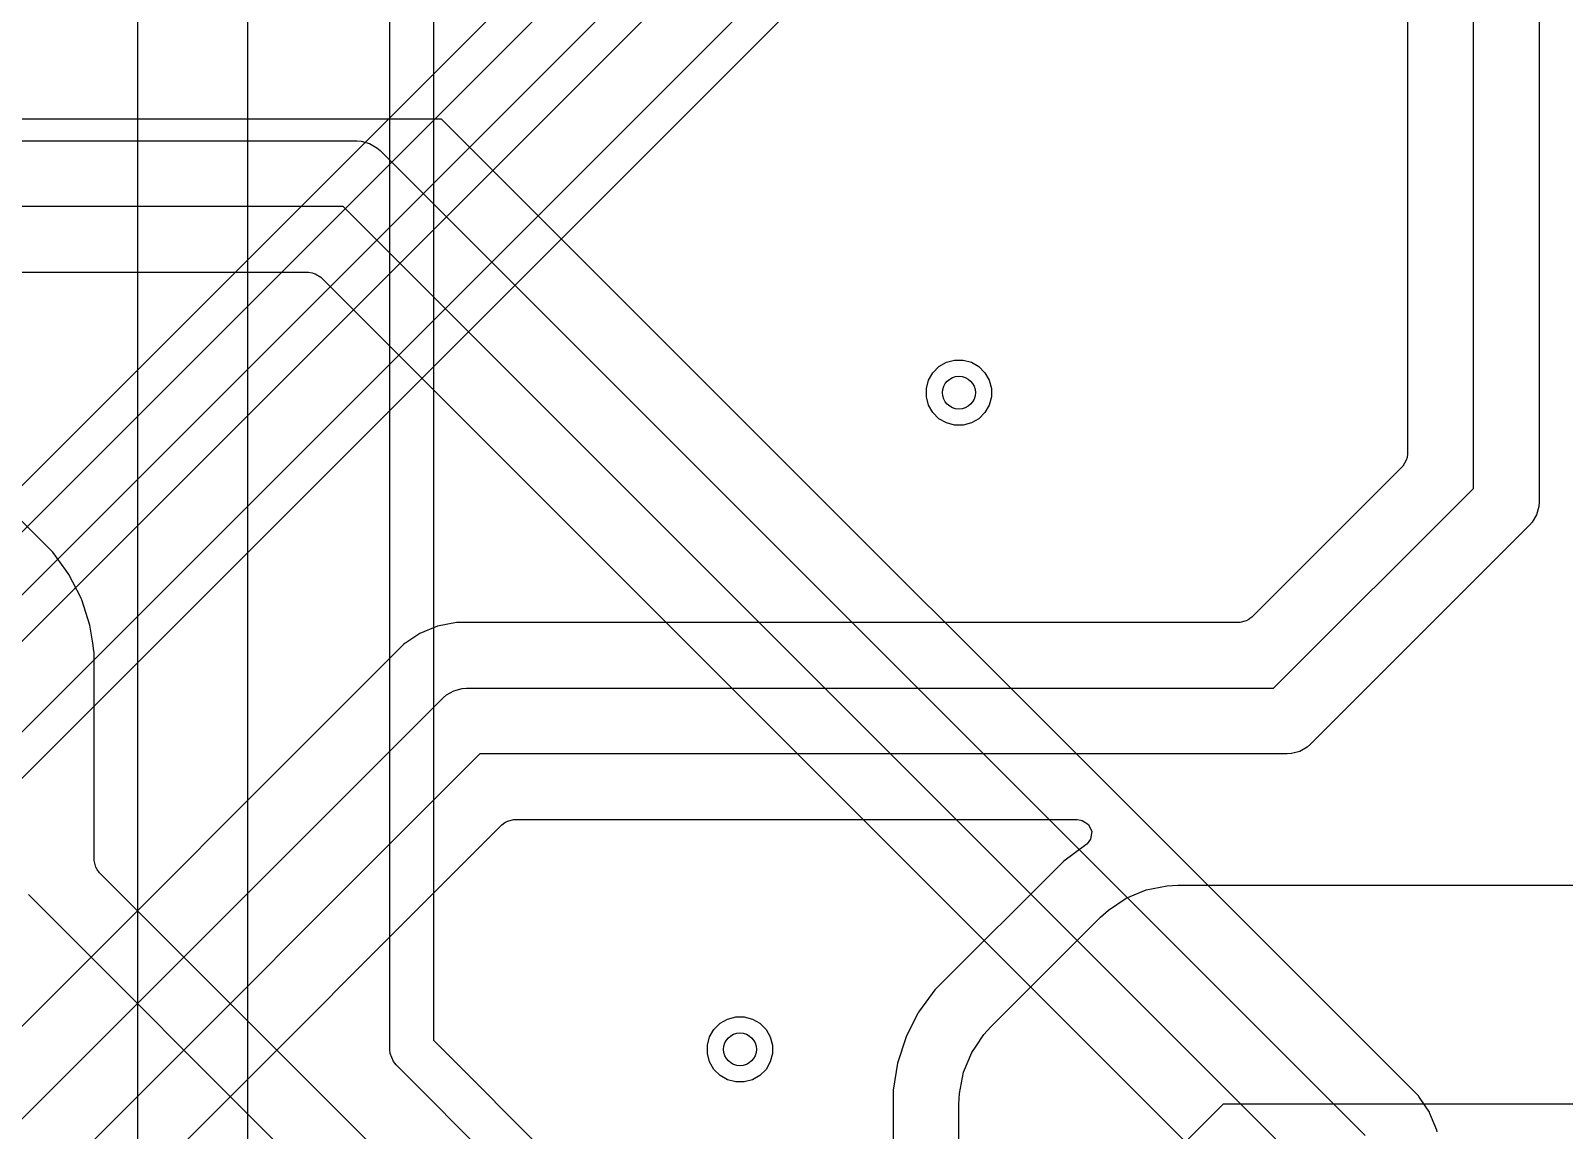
# Model space of a CAD drawing. Header units: inches. Extents: x 1.3 to 5.24, y -7.03 to -1.12.
# Drawn here: x 2.816 to 3.367, y -5.974 to -5.578 of the extents above; entities that cross this region are included whole.
import ezdxf

# ---------------------------------------------------------------- set-up
doc = ezdxf.new("R2010")
doc.units = ezdxf.units.IN
doc.header["$MEASUREMENT"] = 0
for name, color, linetype, true_color in [('B.Cu', 153, 'CONTINUOUS', 0x4d7fc4), ('F.Cu', 13, 'CONTINUOUS', 0xc83434), ('In1.Cu', 91, 'CONTINUOUS', 0x7fc87f), ('In2.Cu', 33, 'CONTINUOUS', 0xce7d2c)]:
    doc.layers.add(name, color=color, linetype=linetype, true_color=true_color)

msp = doc.modelspace()

# ---------------------------------------------------------------- linework, layer by layer
at = {"layer": 'B.Cu', "linetype": 'CONTINUOUS'}
for p, q in [((2.96352, -5.61024), (2.77559, -5.61024)), ((3.31494, -5.96165), (2.96352, -5.61024)), ((2.5502, -5.61811), (2.93307, -5.61811)), ((2.93307, -5.61811), (2.93461, -5.61821)), ((2.93461, -5.61821), (2.93759, -5.61901)), ((2.93759, -5.61901), (2.94026, -5.62055)), ((2.94026, -5.62055), (2.94142, -5.62157)), ((2.94142, -5.62157), (3.29575, -5.9759)), ((2.92818, -5.64173), (2.55509, -5.64173)), ((3.27559, -5.98914), (2.92818, -5.64173)), ((2.73274, -5.66537), (2.91566, -5.66537)), ((2.91566, -5.66537), (2.91704, -5.66557)), ((2.91704, -5.66557), (2.91803, -5.66586)), ((2.91803, -5.66586), (2.92011, -5.6671)), ((2.92011, -5.6671), (3.25002, -5.99701)), ((2.82365, -5.76604), (2.7379, -5.68028)), ((2.82833, -5.77247), (2.82365, -5.76604)), ((2.82365, -5.76604), (2.82365, -5.76604)), ((2.82365, -5.76604), (2.82365, -5.76604)), ((2.82365, -5.76604), (2.82365, -5.76604)), ((2.82365, -5.76604), (2.82365, -5.76604)), ((2.82948, -5.77406), (2.82833, -5.77247)), ((2.83088, -5.7768), (2.82948, -5.77406)), ((2.83386, -5.78264), (2.83088, -5.7768)), ((2.83389, -5.78269), (2.83386, -5.78264)), ((2.8339, -5.78273), (2.83389, -5.78269)), ((2.83399, -5.7829), (2.8339, -5.78273)), ((2.83409, -5.78321), (2.83399, -5.7829)), ((2.83399, -5.7829), (2.83399, -5.7829)), ((2.83399, -5.7829), (2.83399, -5.7829)), ((2.83705, -5.79233), (2.83409, -5.78321)), ((2.83808, -5.7988), (2.83705, -5.79233)), ((2.83705, -5.79233), (2.83705, -5.79233)), ((2.83705, -5.79233), (2.83705, -5.79233)), ((2.8385, -5.80151), (2.83808, -5.7988)), ((2.8386, -5.80213), (2.8385, -5.80151)), ((2.8386, -5.87698), (2.8386, -5.80213)), ((2.8392, -5.87932), (2.8386, -5.87698)), ((2.8397, -5.88023), (2.8392, -5.87932)), ((2.84053, -5.88134), (2.8397, -5.88023)), ((3.19979, -6.2406), (2.84053, -5.88134)), ((2.84053, -5.88134), (2.84053, -5.88134)), ((2.81496, -5.8892), (3.21682, -6.29106)), ((3.31505, -5.96182), (3.31494, -5.96165)), ((3.31494, -5.96165), (3.31494, -5.96165)), ((3.31555, -5.96256), (3.31505, -5.96182)), ((3.31505, -5.96182), (3.31505, -5.96182)), ((3.31505, -5.96182), (3.31505, -5.96182)), ((3.31505, -5.96182), (3.31505, -5.96182)), ((3.31882, -5.96746), (3.31555, -5.96256)), ((3.31904, -5.968), (3.31882, -5.96746)), ((3.31962, -5.9694), (3.31904, -5.968)), ((3.32149, -5.97391), (3.31962, -5.9694)), ((3.31962, -5.9694), (3.31962, -5.9694)), ((3.32163, -5.97459), (3.32149, -5.97391)), ((3.32149, -5.97391), (3.32149, -5.97391))]:
    msp.add_line(p, q, dxfattribs=at)
at = {"layer": 'B.Cu'}
for centre in [(3.14961, -5.70866), (3.07087, -5.94488)]:
    msp.add_circle(centre, 0.00591, dxfattribs=at)
at = {"layer": 'F.Cu', "linetype": 'CONTINUOUS'}
for p, q in [((3.33465, -5.74314), (3.33465, -5.50478)), ((3.311, -5.517), (3.311, -5.73062)), ((3.35827, -5.5284), (3.35827, -5.74803)), ((3.311, -5.73062), (3.31081, -5.732)), ((3.30928, -5.73507), (3.25496, -5.78939)), ((3.31051, -5.73299), (3.30928, -5.73507)), ((3.31081, -5.732), (3.31051, -5.73299)), ((3.26282, -5.81496), (3.33465, -5.74314)), ((3.35827, -5.74803), (3.35817, -5.74957)), ((3.35737, -5.75255), (3.35583, -5.75522)), ((3.35817, -5.74957), (3.35737, -5.75255)), ((3.35481, -5.75638), (3.27607, -5.83512)), ((3.35583, -5.75522), (3.35481, -5.75638)), ((2.96895, -5.79132), (2.9621, -5.79268)), ((3.2506, -5.79132), (2.96895, -5.79132)), ((3.25294, -5.79072), (3.2506, -5.79132)), ((3.25385, -5.79023), (3.25294, -5.79072)), ((3.2539, -5.79018), (3.25385, -5.79023)), ((3.25496, -5.78939), (3.2539, -5.79018)), ((2.95565, -5.79535), (2.95099, -5.79847)), ((2.95571, -5.79533), (2.95565, -5.79535)), ((2.9621, -5.79268), (2.95571, -5.79533)), ((2.95571, -5.79533), (2.95571, -5.79533)), ((2.9621, -5.79268), (2.9621, -5.79268)), ((2.9621, -5.79268), (2.9621, -5.79268)), ((2.9621, -5.79268), (2.9621, -5.79268)), ((2.94984, -5.79923), (2.66441, -6.08467)), ((2.95046, -5.79882), (2.94984, -5.79923)), ((2.94984, -5.79923), (2.94984, -5.79923)), ((2.95048, -5.79881), (2.95046, -5.79882)), ((2.95094, -5.7985), (2.95048, -5.79881)), ((2.95099, -5.79847), (2.95094, -5.7985)), ((2.95099, -5.79847), (2.95099, -5.79847)), ((2.67227, -6.11024), (2.96409, -5.81842)), ((2.96409, -5.81842), (2.96525, -5.8174)), ((2.96525, -5.8174), (2.96792, -5.81586)), ((2.96792, -5.81586), (2.9709, -5.81506)), ((2.9709, -5.81506), (2.97244, -5.81496)), ((2.97244, -5.81496), (3.26282, -5.81496)), ((3.27491, -5.83614), (3.27224, -5.83768)), ((3.27607, -5.83512), (3.27491, -5.83614)), ((2.97733, -5.83858), (2.68552, -6.1304)), ((3.26772, -5.83858), (2.97733, -5.83858)), ((3.26926, -5.83848), (3.26772, -5.83858)), ((3.27224, -5.83768), (3.26926, -5.83848)), ((2.9852, -5.86415), (2.98631, -5.86332)), ((2.98631, -5.86332), (2.98722, -5.86282)), ((2.98722, -5.86282), (2.98956, -5.86222)), ((2.98956, -5.86222), (3.19213, -5.86222)), ((3.19213, -5.86222), (3.1935, -5.86242)), ((3.1935, -5.86242), (3.19393, -5.86255)), ((3.19393, -5.86255), (3.19624, -5.86403)), ((2.74702, -6.10233), (2.9852, -5.86415)), ((3.19697, -5.86931), (3.19569, -5.87101)), ((3.19624, -5.86403), (3.19739, -5.86654)), ((3.19699, -5.86926), (3.19697, -5.86931)), ((3.19739, -5.86654), (3.19699, -5.86926)), ((3.19699, -5.86926), (3.19699, -5.86926)), ((3.19529, -5.87133), (3.1873, -5.87713)), ((3.19557, -5.8711), (3.19529, -5.87133)), ((3.19569, -5.87101), (3.19557, -5.8711)), ((3.1873, -5.87713), (3.14091, -5.92352)), ((3.21692, -5.88752), (3.22449, -5.88602)), ((3.22449, -5.88602), (3.22835, -5.88583)), ((3.22835, -5.88583), (3.40889, -5.88583)), ((3.20337, -5.89476), (3.20979, -5.89048)), ((3.20979, -5.89048), (3.21692, -5.88752)), ((3.20051, -5.89736), (3.20337, -5.89476)), ((3.16114, -5.93673), (3.20051, -5.89736)), ((3.14091, -5.92352), (3.13542, -5.93108)), ((3.14091, -5.92352), (3.14091, -5.92352)), ((3.14091, -5.92352), (3.14091, -5.92352)), ((3.13483, -5.93204), (3.13257, -5.93647)), ((3.13499, -5.93173), (3.13483, -5.93204)), ((3.13483, -5.93204), (3.13483, -5.93204)), ((3.13508, -5.93154), (3.13499, -5.93173)), ((3.13542, -5.93108), (3.13508, -5.93154)), ((3.13508, -5.93154), (3.13508, -5.93154)), ((3.13508, -5.93154), (3.13508, -5.93154)), ((3.13542, -5.93108), (3.13542, -5.93108)), ((3.13058, -5.94038), (3.12752, -5.94981)), ((3.13257, -5.93647), (3.13058, -5.94038)), ((3.13058, -5.94038), (3.13058, -5.94038)), ((3.13058, -5.94038), (3.13058, -5.94038)), ((3.15576, -5.94376), (3.15854, -5.93959)), ((3.15854, -5.93959), (3.16114, -5.93673)), ((3.1513, -5.95314), (3.15426, -5.94601)), ((3.15426, -5.94601), (3.15576, -5.94376)), ((3.12752, -5.94981), (3.12596, -5.95961)), ((3.12752, -5.94981), (3.12752, -5.94981)), ((3.1498, -5.96071), (3.1513, -5.95314)), ((3.12596, -5.95961), (3.12596, -6.32386)), ((3.14961, -5.96457), (3.1498, -5.96071)), ((3.14961, -6.3189), (3.14961, -5.96457)), ((3.24465, -5.96457), (3.22835, -5.98087)), ((3.4252, -5.96457), (3.24465, -5.96457))]:
    msp.add_line(p, q, dxfattribs=at)
at = {"layer": 'F.Cu'}
for centre in [(3.14961, -5.70866), (3.07087, -5.94488)]:
    msp.add_circle(centre, 0.00591, dxfattribs=at)
at = {"layer": 'In1.Cu', "linetype": 'CONTINUOUS'}
for p, q in [((2.94488, -5.94488), (2.94488, -5.5205)), ((2.96063, -5.5205), (2.96063, -5.94162)), ((2.85433, -6.23228), (2.85433, -5.5315)), ((2.8937, -5.5315), (2.8937, -6.22413)), ((3.14242, -5.69929), (3.14509, -5.69775)), ((3.14509, -5.69775), (3.14806, -5.69695)), ((3.14806, -5.69695), (3.15115, -5.69695)), ((3.15115, -5.69695), (3.15413, -5.69775)), ((3.15413, -5.69775), (3.1568, -5.69929)), ((3.13869, -5.70414), (3.14024, -5.70147)), ((3.14024, -5.70147), (3.14242, -5.69929)), ((3.1568, -5.69929), (3.15898, -5.70147)), ((3.15898, -5.70147), (3.16052, -5.70414)), ((3.1379, -5.70712), (3.13869, -5.70414)), ((3.1379, -5.7102), (3.1379, -5.70712)), ((3.16052, -5.70414), (3.16132, -5.70712)), ((3.16132, -5.70712), (3.16132, -5.7102)), ((3.13869, -5.71318), (3.1379, -5.7102)), ((3.14024, -5.71585), (3.13869, -5.71318)), ((3.16052, -5.71318), (3.15898, -5.71585)), ((3.16132, -5.7102), (3.16052, -5.71318)), ((3.14242, -5.71803), (3.14024, -5.71585)), ((3.14509, -5.71957), (3.14242, -5.71803)), ((3.14806, -5.72037), (3.14509, -5.71957)), ((3.15115, -5.72037), (3.14806, -5.72037)), ((3.15413, -5.71957), (3.15115, -5.72037)), ((3.1568, -5.71803), (3.15413, -5.71957)), ((3.15898, -5.71585), (3.1568, -5.71803)), ((3.0615, -5.93769), (3.06368, -5.93551)), ((3.06368, -5.93551), (3.06635, -5.93397)), ((3.06635, -5.93397), (3.06932, -5.93317)), ((3.06932, -5.93317), (3.07241, -5.93317)), ((3.07241, -5.93317), (3.07539, -5.93397)), ((3.07539, -5.93397), (3.07806, -5.93551)), ((3.07806, -5.93551), (3.08024, -5.93769)), ((3.05916, -5.94334), (3.05995, -5.94036)), ((3.05995, -5.94036), (3.0615, -5.93769)), ((3.08024, -5.93769), (3.08178, -5.94036)), ((3.08178, -5.94036), (3.08258, -5.94334)), ((2.94503, -5.94642), (2.94488, -5.94488)), ((2.94621, -5.94926), (2.94503, -5.94642)), ((2.96063, -5.94162), (3.48368, -6.46467)), ((3.05916, -5.94642), (3.05916, -5.94334)), ((3.05995, -5.9494), (3.05916, -5.94642)), ((3.08258, -5.94642), (3.08178, -5.9494)), ((3.08258, -5.94334), (3.08258, -5.94642)), ((2.94719, -5.95045), (2.94621, -5.94926)), ((3.47254, -6.4758), (2.94719, -5.95045)), ((3.0615, -5.95207), (3.05995, -5.9494)), ((3.06368, -5.95425), (3.0615, -5.95207)), ((3.08024, -5.95207), (3.07806, -5.95425)), ((3.08178, -5.9494), (3.08024, -5.95207)), ((3.06635, -5.95579), (3.06368, -5.95425)), ((3.06932, -5.95659), (3.06635, -5.95579)), ((3.07241, -5.95659), (3.06932, -5.95659)), ((3.07539, -5.95579), (3.07241, -5.95659)), ((3.07806, -5.95425), (3.07539, -5.95579))]:
    msp.add_line(p, q, dxfattribs=at)
at = {"layer": 'In1.Cu'}
for centre in [(3.14961, -5.70866), (3.07087, -5.94488)]:
    msp.add_circle(centre, 0.00591, dxfattribs=at)
at = {"layer": 'In2.Cu', "linetype": 'CONTINUOUS'}
for p, q in [((2.73204, -5.8226), (3.85236, -4.70228)), ((3.86244, -4.7089), (2.74213, -5.82922)), ((2.75173, -5.84228), (3.87126, -4.72275)), ((3.88134, -4.72937), (2.76181, -5.8489)), ((2.77141, -5.87181), (3.89173, -4.75149)), ((3.90181, -4.75811), (2.7815, -5.87843)), ((3.14242, -5.69929), (3.14509, -5.69775)), ((3.14509, -5.69775), (3.14806, -5.69695)), ((3.14806, -5.69695), (3.15115, -5.69695)), ((3.15115, -5.69695), (3.15413, -5.69775)), ((3.15413, -5.69775), (3.1568, -5.69929)), ((3.13869, -5.70414), (3.14024, -5.70147)), ((3.14024, -5.70147), (3.14242, -5.69929)), ((3.1568, -5.69929), (3.15898, -5.70147)), ((3.15898, -5.70147), (3.16052, -5.70414)), ((3.1379, -5.70712), (3.13869, -5.70414)), ((3.1379, -5.7102), (3.1379, -5.70712)), ((3.16052, -5.70414), (3.16132, -5.70712)), ((3.16132, -5.70712), (3.16132, -5.7102)), ((3.13869, -5.71318), (3.1379, -5.7102)), ((3.14024, -5.71585), (3.13869, -5.71318)), ((3.16052, -5.71318), (3.15898, -5.71585)), ((3.16132, -5.7102), (3.16052, -5.71318)), ((3.14242, -5.71803), (3.14024, -5.71585)), ((3.14509, -5.71957), (3.14242, -5.71803)), ((3.14806, -5.72037), (3.14509, -5.71957)), ((3.15115, -5.72037), (3.14806, -5.72037)), ((3.15413, -5.71957), (3.15115, -5.72037)), ((3.1568, -5.71803), (3.15413, -5.71957)), ((3.15898, -5.71585), (3.1568, -5.71803)), ((3.0615, -5.93769), (3.06368, -5.93551)), ((3.06368, -5.93551), (3.06635, -5.93397)), ((3.06635, -5.93397), (3.06932, -5.93317)), ((3.06932, -5.93317), (3.07241, -5.93317)), ((3.07241, -5.93317), (3.07539, -5.93397)), ((3.07539, -5.93397), (3.07806, -5.93551)), ((3.07806, -5.93551), (3.08024, -5.93769)), ((3.05916, -5.94334), (3.05995, -5.94036)), ((3.05995, -5.94036), (3.0615, -5.93769)), ((3.08024, -5.93769), (3.08178, -5.94036)), ((3.08178, -5.94036), (3.08258, -5.94334)), ((3.05916, -5.94642), (3.05916, -5.94334)), ((3.05995, -5.9494), (3.05916, -5.94642)), ((3.08258, -5.94642), (3.08178, -5.9494)), ((3.08258, -5.94334), (3.08258, -5.94642)), ((3.0615, -5.95207), (3.05995, -5.9494)), ((3.06368, -5.95425), (3.0615, -5.95207)), ((3.08024, -5.95207), (3.07806, -5.95425)), ((3.08178, -5.9494), (3.08024, -5.95207)), ((3.06635, -5.95579), (3.06368, -5.95425)), ((3.06932, -5.95659), (3.06635, -5.95579)), ((3.07241, -5.95659), (3.06932, -5.95659)), ((3.07539, -5.95579), (3.07241, -5.95659)), ((3.07806, -5.95425), (3.07539, -5.95579))]:
    msp.add_line(p, q, dxfattribs=at)
at = {"layer": 'In2.Cu'}
for centre in [(3.14961, -5.70866), (3.07087, -5.94488)]:
    msp.add_circle(centre, 0.00591, dxfattribs=at)

doc.saveas('drawing.dxf')
